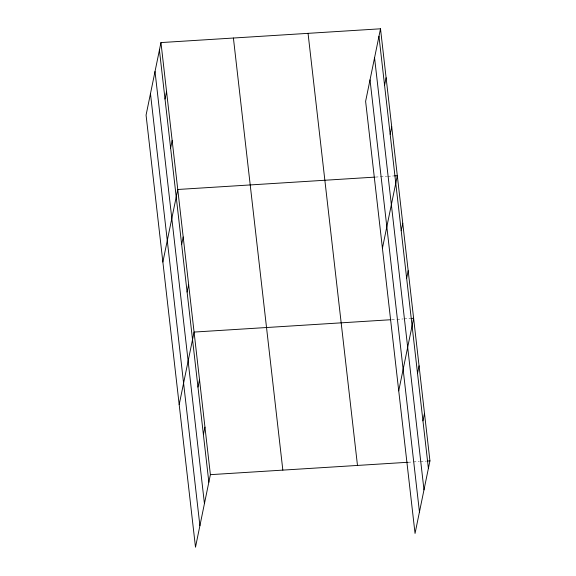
<?xml version="1.0" encoding="UTF-8"?>
<svg xmlns="http://www.w3.org/2000/svg" width="576" height="576" viewBox="0 0 576 576"><rect width="100%" height="100%" fill="white"/><g stroke="black" fill="none" stroke-linecap="round" stroke-linejoin="round"><path stroke-width="0.43" stroke-dasharray="2.88 2.16" d="M375.221 177.098L386.712 176.378M387.59 176.321L393.775 175.932M391.536 319.687L395.95 319.406M396.835 319.349L403.02 318.967M403.906 318.91L410.09 318.521M407.844 462.276L412.265 461.995M413.143 461.938L419.328 461.556M420.214 461.498L426.398 461.11"/><path stroke-width="0.86" d="M160.956 42.574L146.066 115.114L195.494 547.2L210.384 474.66L160.956 42.574L380.506 28.8L429.934 460.886L415.044 533.426L365.616 101.34L380.506 28.8M165.017 99.043L166.558 91.541M170.618 148.018L172.159 140.508M162.871 262.022L177.761 189.482L374.342 177.149M181.656 244.512L183.197 237.01M187.099 292.046L188.64 284.537M179.186 404.611L194.076 332.071L390.65 319.738M197.971 387.101L199.512 379.598M203.407 434.635L204.948 427.126M384.566 85.277L386.107 77.767M390.168 134.244L391.709 126.742M382.421 248.249L397.31 175.709L394.661 175.874M401.206 230.746L402.746 223.236M406.642 278.273L408.182 270.77M398.729 390.838L413.626 318.298L410.969 318.463M417.521 373.334L419.062 365.825M422.957 420.862L424.498 413.359M210.384 474.66L407.844 462.276M427.284 461.052L429.934 460.886M378.965 36.302L428.393 468.396M374.558 57.766L423.986 489.852M370.022 79.877L419.45 511.97M308.052 33.343L357.48 465.43M233.41 38.023L282.838 470.117M159.415 50.076L208.843 482.162M155.009 71.539L204.437 503.626M150.473 93.65L199.901 525.737"/></g></svg>
